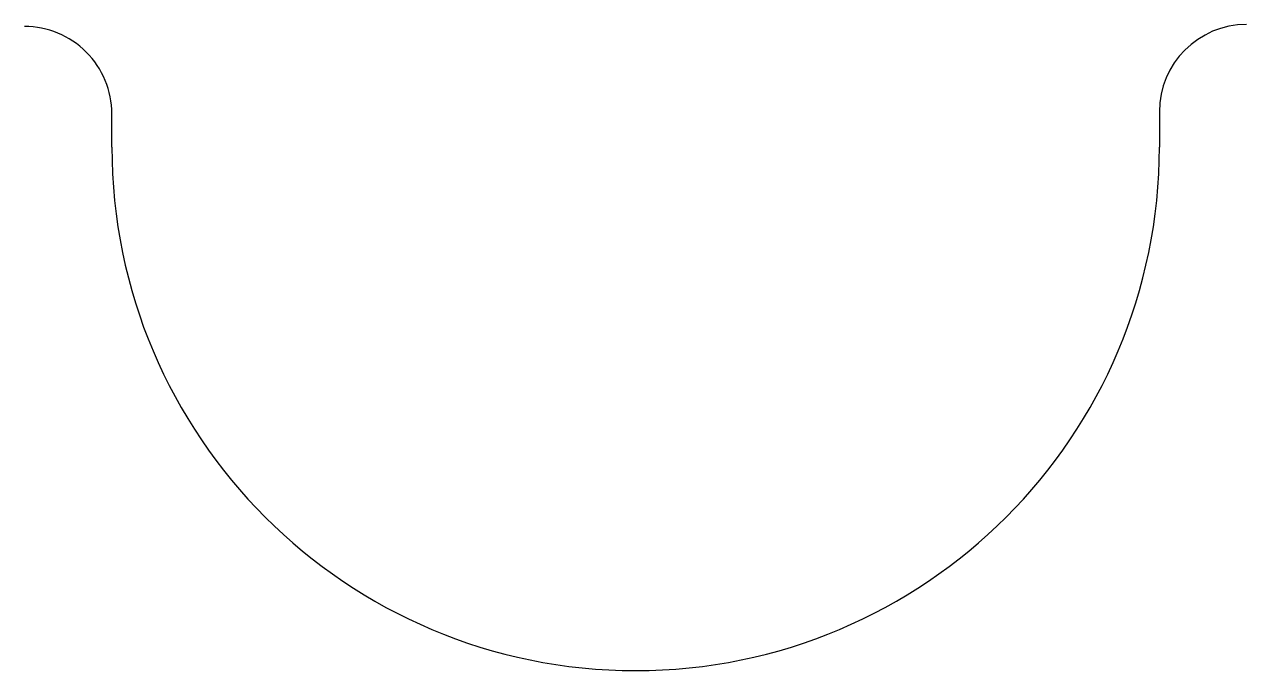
# Model space of a CAD drawing. Header units: millimetres. Extents: x 22 to 339, y -133 to -15.
# Drawn here: x 320.35 to 327.35, y -19.04 to -15.34 of the extents above.
import ezdxf

# ---------------------------------------------------------------- set-up
doc = ezdxf.new("R2010")
doc.units = ezdxf.units.MM
doc.layers.get('0').update_dxf_attribs({"linetype": 'CONTINUOUS'})

msp = doc.modelspace()

# ---------------------------------------------------------------- linework, layer by layer
for p, q in [((320.85, -16.0375), (320.85, -15.8471)), ((326.85, -15.835), (326.85, -16.0375))]:
    msp.add_line(p, q)
for centre, radius, start, end in [((320.35, -15.8471), 0.5, 0.00003, 90.09867), ((327.35, -15.835), 0.5, 90.09867, 180.00006), ((323.85, -16.0375), 3, 180, 359.99998)]:
    msp.add_arc(centre, radius, start, end)

doc.saveas('drawing.dxf')
